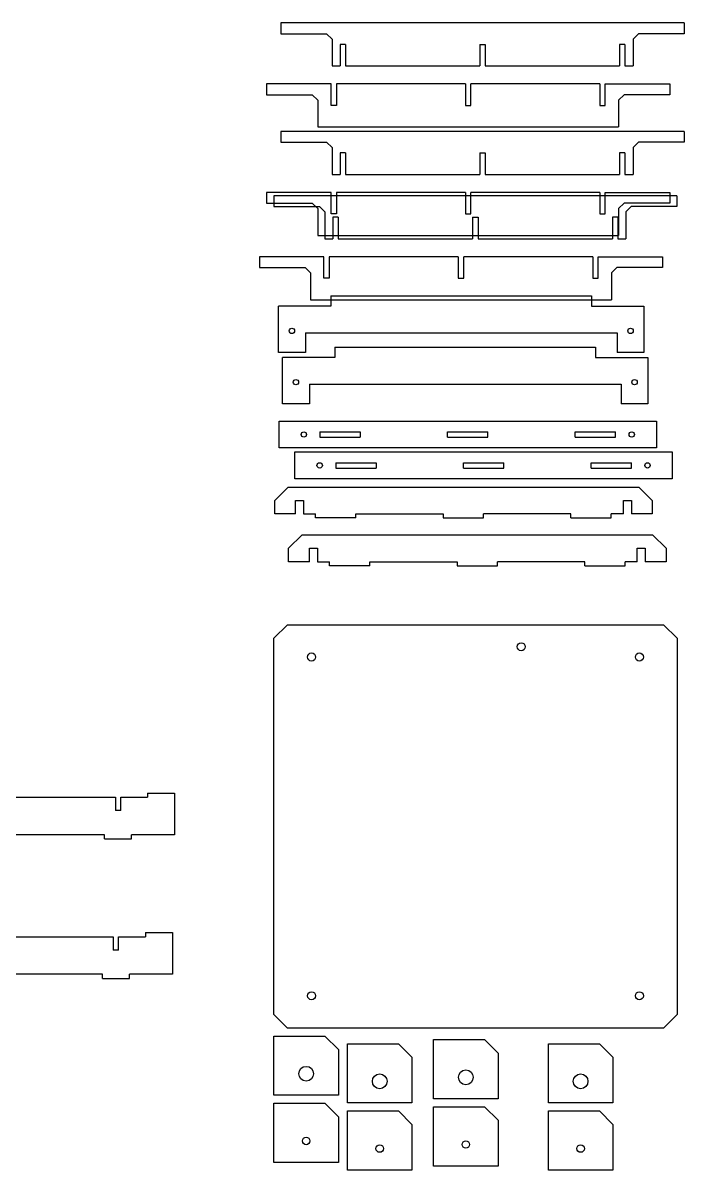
# Model space of a CAD drawing. Header units: millimetres. Extents: x -1032 to 1068, y -74 to 636.
# Drawn here: x -342 to -96, y 51.9 to 478.6 of the extents above; entities that cross this region are included whole.
import ezdxf

# ---------------------------------------------------------------- set-up
doc = ezdxf.new("R2010")
doc.units = ezdxf.units.MM
for name, color, linetype in [('BED_TOP_PLATE', 7, 'Continuous'), ('BEND_BEAMS_A', 7, 'Continuous'), ('BEND_BEAMS_B', 7, 'Continuous'), ('Default', 7, 'Continuous'), ('LONG_SUPPORT', 7, 'Continuous'), ('SCREW_HOLDER', 7, 'Continuous'), ('SCREW_HOLDER_BOT', 7, 'Continuous'), ('SCREW_PLATE', 7, 'Continuous'), ('SCREW_PLATE_SUPP', 7, 'Continuous'), ('SLIDING_PLATE', 7, 'Continuous')]:
    doc.layers.add(name, color=color, linetype=linetype)

# ---------------------------------------------------------------- blocks, each defined once
blk = doc.blocks.new('SE26')
at = {"layer": 'BED_TOP_PLATE', "color": 7, "linetype": 'Continuous'}
for p, q in [((-243.64, 254.77), (-248.64, 249.77)), ((-243.64, 254.77), (-103.64, 254.77)), ((-98.64, 249.77), (-103.64, 254.77)), ((-248.64, 109.77), (-248.64, 249.77)), ((-98.64, 249.77), (-98.64, 109.77)), ((-248.64, 109.77), (-243.64, 104.77)), ((-103.64, 104.77), (-98.64, 109.77)), ((-103.64, 104.77), (-243.64, 104.77))]:
    blk.add_line(p, q, dxfattribs=at)
for centre in [(-156.63, 246.59), (-234.64, 242.77), (-112.64, 242.77), (-234.64, 116.77), (-112.64, 116.77)]:
    blk.add_circle(centre, 1.5, dxfattribs=at)
blk = doc.blocks.new('SE27')
at = {"layer": 'SCREW_HOLDER', "color": 7, "linetype": 'Continuous'}
for p, q in [((-248.64, 79.77), (-248.64, 101.77)), ((-248.64, 101.77), (-229.64, 101.77)), ((-224.64, 96.77), (-229.64, 101.77)), ((-224.64, 96.77), (-224.64, 79.77)), ((-224.64, 79.77), (-248.64, 79.77))]:
    blk.add_line(p, q, dxfattribs=at)
blk.add_circle((-236.64, 87.77), 2.75, dxfattribs=at)
blk = doc.blocks.new('SE28')
at = {"layer": 'SCREW_PLATE_SUPP', "color": 7, "linetype": 'Continuous'}
for p, q in [((-243.34, 305.98), (-248.34, 300.98)), ((-243.34, 305.98), (-112.9, 305.98)), ((-107.9, 300.98), (-112.9, 305.98)), ((-248.34, 295.98), (-248.34, 300.98)), ((-240.62, 300.98), (-237.62, 300.98)), ((-240.62, 295.98), (-240.62, 300.98)), ((-237.62, 300.98), (-237.62, 295.98)), ((-118.62, 300.98), (-115.62, 300.98)), ((-118.62, 295.98), (-118.62, 300.98)), ((-115.62, 300.98), (-115.62, 295.98)), ((-107.9, 300.98), (-107.9, 295.98)), ((-240.62, 295.98), (-248.34, 295.98)), ((-237.62, 295.98), (-233.12, 295.98)), ((-233.12, 294.48), (-233.12, 295.98)), ((-218.12, 294.48), (-233.12, 294.48)), ((-218.12, 295.98), (-185.62, 295.98)), ((-218.12, 294.48), (-218.12, 295.98)), ((-185.62, 295.98), (-185.62, 294.48)), ((-185.62, 294.48), (-170.62, 294.48)), ((-170.62, 294.48), (-170.62, 295.98)), ((-138.12, 295.98), (-170.62, 295.98)), ((-138.12, 294.48), (-138.12, 295.98)), ((-138.12, 294.48), (-123.12, 294.48)), ((-118.62, 295.98), (-123.12, 295.98)), ((-123.12, 294.48), (-123.12, 295.98)), ((-107.9, 295.98), (-115.62, 295.98))]:
    blk.add_line(p, q, dxfattribs=at)
blk = doc.blocks.new('SE29')
at = {"layer": 'SLIDING_PLATE', "color": 7, "linetype": 'Continuous'}
for p, q in [((-245.45, 336.99), (-245.45, 354.21)), ((-225.93, 354.21), (-245.45, 354.21)), ((-225.93, 357.99), (-128.96, 357.99)), ((-225.93, 357.99), (-225.93, 354.21)), ((-128.96, 357.99), (-128.96, 354.21)), ((-128.96, 354.21), (-109.45, 354.21)), ((-109.45, 354.21), (-109.45, 336.99)), ((-235.45, 344.21), (-235.45, 336.99)), ((-235.45, 344.21), (-119.45, 344.21)), ((-119.45, 344.21), (-119.45, 336.99)), ((-235.45, 336.99), (-245.45, 336.99)), ((-109.45, 336.99), (-119.45, 336.99))]:
    blk.add_line(p, q, dxfattribs=at)
for centre in [(-240.45, 344.99), (-114.45, 344.99)]:
    blk.add_circle(centre, 1, dxfattribs=at)
blk = doc.blocks.new('SE30')
at = {"layer": 'SCREW_PLATE', "color": 7, "linetype": 'Continuous'}
for p, q in [((-246.73, 320.52), (-246.73, 330.52)), ((-246.73, 330.52), (-106.29, 330.52)), ((-106.29, 330.52), (-106.29, 320.52)), ((-231.51, 326.52), (-231.51, 324.52)), ((-231.51, 326.52), (-216.51, 326.52)), ((-231.51, 324.52), (-216.51, 324.52)), ((-216.51, 326.52), (-216.51, 324.52)), ((-184.01, 324.52), (-184.01, 326.52)), ((-184.01, 326.52), (-169.01, 326.52)), ((-184.01, 324.52), (-169.01, 324.52)), ((-169.01, 324.52), (-169.01, 326.52)), ((-136.5, 324.52), (-136.5, 326.52)), ((-136.5, 326.52), (-121.5, 326.52)), ((-136.5, 324.52), (-121.5, 324.52)), ((-121.5, 324.52), (-121.5, 326.52)), ((-106.29, 320.52), (-246.73, 320.52))]:
    blk.add_line(p, q, dxfattribs=at)
for centre in [(-237.51, 325.52), (-115.51, 325.52)]:
    blk.add_circle(centre, 1, dxfattribs=at)
blk = doc.blocks.new('SE31')
at = {"layer": 'SCREW_HOLDER_BOT', "color": 7, "linetype": 'Continuous'}
for p, q in [((-248.64, 54.77), (-248.64, 76.77)), ((-248.64, 76.77), (-229.64, 76.77)), ((-224.64, 71.77), (-229.64, 76.77)), ((-224.64, 71.77), (-224.64, 54.77)), ((-224.64, 54.77), (-248.64, 54.77))]:
    blk.add_line(p, q, dxfattribs=at)
blk.add_circle((-236.64, 62.77), 1.4, dxfattribs=at)
blk = doc.blocks.new('SE32')
at = {"layer": 'BEND_BEAMS_A', "color": 7, "linetype": 'Continuous'}
for p, q in [((-254.03, 391.64), (-254.03, 387.64)), ((-230.03, 391.64), (-254.03, 391.64)), ((-230.03, 383.64), (-230.03, 391.64)), ((-228.03, 391.64), (-228.03, 383.64)), ((-180.03, 391.64), (-228.03, 391.64)), ((-180.03, 391.64), (-180.03, 383.64)), ((-130.03, 391.64), (-178.03, 391.64)), ((-178.03, 383.64), (-178.03, 391.64)), ((-130.03, 391.64), (-130.03, 383.64)), ((-128.03, 391.64), (-104.03, 391.64)), ((-128.03, 383.64), (-128.03, 391.64)), ((-104.03, 391.64), (-104.03, 387.64)), ((-254.03, 387.64), (-237.03, 387.64)), ((-237.03, 387.64), (-235.03, 385.64)), ((-235.03, 385.64), (-235.03, 375.64)), ((-121.03, 387.64), (-123.03, 385.64)), ((-123.03, 385.64), (-123.03, 375.64)), ((-104.03, 387.64), (-121.03, 387.64)), ((-228.03, 383.64), (-230.03, 383.64)), ((-180.03, 383.64), (-178.03, 383.64)), ((-130.03, 383.64), (-128.03, 383.64)), ((-235.03, 375.64), (-123.03, 375.64))]:
    blk.add_line(p, q, dxfattribs=at)
blk = doc.blocks.new('SE33')
at = {"layer": 'BEND_BEAMS_B', "color": 7, "linetype": 'Continuous'}
for p, q in [((-248.69, 414.33), (-248.69, 410.33)), ((-98.69, 414.33), (-248.69, 414.33)), ((-98.69, 414.33), (-98.69, 410.33)), ((-248.69, 410.33), (-231.69, 410.33)), ((-231.69, 410.33), (-229.69, 408.33)), ((-115.69, 410.33), (-117.69, 408.33)), ((-98.69, 410.33), (-115.69, 410.33)), ((-229.69, 408.33), (-229.69, 398.33)), ((-224.69, 406.33), (-226.69, 406.33)), ((-226.69, 406.33), (-226.69, 398.33)), ((-224.69, 406.33), (-224.69, 398.33)), ((-174.69, 406.33), (-172.69, 406.33)), ((-174.69, 406.33), (-174.69, 398.33)), ((-172.69, 406.33), (-172.69, 398.33)), ((-120.69, 406.33), (-122.69, 406.33)), ((-122.69, 406.33), (-122.69, 398.33)), ((-120.69, 406.33), (-120.69, 398.33)), ((-117.69, 408.33), (-117.69, 398.33)), ((-229.69, 398.33), (-226.69, 398.33)), ((-224.69, 398.33), (-174.69, 398.33)), ((-172.69, 398.33), (-122.69, 398.33)), ((-120.69, 398.33), (-117.69, 398.33))]:
    blk.add_line(p, q, dxfattribs=at)
blk = doc.blocks.new('SE48')
at = {"layer": 'LONG_SUPPORT', "color": 7, "linetype": 'Continuous'}
for p, q in [((-431.66, 176.64), (-431.66, 192.14)), ((-421.66, 192.14), (-431.66, 192.14)), ((-421.66, 192.14), (-421.66, 190.64)), ((-353.66, 192.14), (-363.66, 192.14)), ((-363.66, 192.14), (-363.66, 190.64)), ((-353.66, 192.14), (-353.66, 190.64)), ((-295.66, 192.14), (-295.66, 190.64)), ((-295.66, 192.14), (-285.66, 192.14)), ((-285.66, 192.14), (-285.66, 176.64)), ((-421.66, 190.64), (-411.66, 190.64)), ((-411.66, 185.64), (-411.66, 190.64)), ((-409.66, 190.64), (-363.66, 190.64)), ((-409.66, 190.64), (-409.66, 185.64)), ((-353.66, 190.64), (-307.66, 190.64)), ((-307.66, 190.64), (-307.66, 185.64)), ((-305.66, 190.64), (-295.66, 190.64)), ((-305.66, 185.64), (-305.66, 190.64)), ((-411.66, 185.64), (-409.66, 185.64)), ((-305.66, 185.64), (-307.66, 185.64)), ((-415.66, 176.64), (-431.66, 176.64)), ((-415.66, 175.14), (-415.66, 176.64)), ((-405.66, 175.14), (-415.66, 175.14)), ((-405.66, 175.14), (-405.66, 176.64)), ((-363.66, 176.64), (-405.66, 176.64)), ((-363.66, 175.14), (-363.66, 176.64)), ((-353.66, 175.14), (-363.66, 175.14)), ((-353.66, 175.14), (-353.66, 176.64)), ((-311.66, 176.64), (-353.66, 176.64)), ((-311.66, 175.14), (-311.66, 176.64)), ((-311.66, 175.14), (-301.66, 175.14)), ((-285.66, 176.64), (-301.66, 176.64)), ((-301.66, 175.14), (-301.66, 176.64))]:
    blk.add_line(p, q, dxfattribs=at)
blk = doc.blocks.new('SE93')
at = {"layer": 'SCREW_HOLDER', "color": 7, "linetype": 'Continuous'}
for p, q in [((-221.27, 76.95), (-221.27, 98.95)), ((-221.27, 98.95), (-202.27, 98.95)), ((-197.27, 93.95), (-202.27, 98.95)), ((-197.27, 93.95), (-197.27, 76.95)), ((-197.27, 76.95), (-221.27, 76.95))]:
    blk.add_line(p, q, dxfattribs=at)
blk.add_circle((-209.27, 84.95), 2.75, dxfattribs=at)
blk = doc.blocks.new('SE94')
at = {"layer": 'SCREW_HOLDER_BOT', "color": 7, "linetype": 'Continuous'}
for p, q in [((-221.27, 51.95), (-221.27, 73.95)), ((-221.27, 73.95), (-202.27, 73.95)), ((-197.27, 68.95), (-202.27, 73.95)), ((-197.27, 68.95), (-197.27, 51.95)), ((-197.27, 51.95), (-221.27, 51.95))]:
    blk.add_line(p, q, dxfattribs=at)
blk.add_circle((-209.27, 59.95), 1.4, dxfattribs=at)
blk = doc.blocks.new('SE95')
at = {"layer": 'SCREW_HOLDER', "color": 7, "linetype": 'Continuous'}
for p, q in [((-189.24, 78.45), (-189.24, 100.45)), ((-189.24, 100.45), (-170.24, 100.45)), ((-165.24, 95.45), (-170.24, 100.45)), ((-165.24, 95.45), (-165.24, 78.45)), ((-165.24, 78.45), (-189.24, 78.45))]:
    blk.add_line(p, q, dxfattribs=at)
blk.add_circle((-177.24, 86.45), 2.75, dxfattribs=at)
blk = doc.blocks.new('SE96')
at = {"layer": 'SCREW_HOLDER_BOT', "color": 7, "linetype": 'Continuous'}
for p, q in [((-189.24, 53.45), (-189.24, 75.45)), ((-189.24, 75.45), (-170.24, 75.45)), ((-165.24, 70.45), (-170.24, 75.45)), ((-165.24, 70.45), (-165.24, 53.45)), ((-165.24, 53.45), (-189.24, 53.45))]:
    blk.add_line(p, q, dxfattribs=at)
blk.add_circle((-177.24, 61.45), 1.4, dxfattribs=at)
blk = doc.blocks.new('SE97')
at = {"layer": 'SCREW_HOLDER', "color": 7, "linetype": 'Continuous'}
for p, q in [((-146.53, 76.95), (-146.53, 98.95)), ((-146.53, 98.95), (-127.53, 98.95)), ((-122.53, 93.95), (-127.53, 98.95)), ((-122.53, 93.95), (-122.53, 76.95)), ((-122.53, 76.95), (-146.53, 76.95))]:
    blk.add_line(p, q, dxfattribs=at)
blk.add_circle((-134.53, 84.95), 2.75, dxfattribs=at)
blk = doc.blocks.new('SE98')
at = {"layer": 'SCREW_HOLDER_BOT', "color": 7, "linetype": 'Continuous'}
for p, q in [((-146.53, 51.95), (-146.53, 73.95)), ((-146.53, 73.95), (-127.53, 73.95)), ((-122.53, 68.95), (-127.53, 73.95)), ((-122.53, 68.95), (-122.53, 51.95)), ((-122.53, 51.95), (-146.53, 51.95))]:
    blk.add_line(p, q, dxfattribs=at)
blk.add_circle((-134.53, 59.95), 1.4, dxfattribs=at)
blk = doc.blocks.new('SE99')
at = {"layer": 'BEND_BEAMS_A', "color": 7, "linetype": 'Continuous'}
for p, q in [((-251.36, 415.54), (-251.36, 411.54)), ((-227.36, 415.54), (-251.36, 415.54)), ((-227.36, 407.54), (-227.36, 415.54)), ((-225.36, 415.54), (-225.36, 407.54)), ((-177.36, 415.54), (-225.36, 415.54)), ((-177.36, 415.54), (-177.36, 407.54)), ((-127.36, 415.54), (-175.36, 415.54)), ((-175.36, 407.54), (-175.36, 415.54)), ((-127.36, 415.54), (-127.36, 407.54)), ((-125.36, 415.54), (-101.36, 415.54)), ((-125.36, 407.54), (-125.36, 415.54)), ((-101.36, 415.54), (-101.36, 411.54)), ((-251.36, 411.54), (-234.36, 411.54)), ((-234.36, 411.54), (-232.36, 409.54)), ((-118.36, 411.54), (-120.36, 409.54)), ((-101.36, 411.54), (-118.36, 411.54)), ((-232.36, 409.54), (-232.36, 399.54)), ((-225.36, 407.54), (-227.36, 407.54)), ((-177.36, 407.54), (-175.36, 407.54)), ((-127.36, 407.54), (-125.36, 407.54)), ((-120.36, 409.54), (-120.36, 399.54)), ((-232.36, 399.54), (-120.36, 399.54))]:
    blk.add_line(p, q, dxfattribs=at)
blk = doc.blocks.new('SE100')
at = {"layer": 'BEND_BEAMS_B', "color": 7, "linetype": 'Continuous'}
for p, q in [((-246.02, 438.23), (-246.02, 434.23)), ((-96.02, 438.23), (-246.02, 438.23)), ((-96.02, 438.23), (-96.02, 434.23)), ((-246.02, 434.23), (-229.02, 434.23)), ((-229.02, 434.23), (-227.02, 432.23)), ((-227.02, 432.23), (-227.02, 422.23)), ((-113.02, 434.23), (-115.02, 432.23)), ((-115.02, 432.23), (-115.02, 422.23)), ((-96.02, 434.23), (-113.02, 434.23)), ((-222.02, 430.23), (-224.02, 430.23)), ((-224.02, 430.23), (-224.02, 422.23)), ((-222.02, 430.23), (-222.02, 422.23)), ((-172.02, 430.23), (-170.02, 430.23)), ((-172.02, 430.23), (-172.02, 422.23)), ((-170.02, 430.23), (-170.02, 422.23)), ((-118.02, 430.23), (-120.02, 430.23)), ((-120.02, 430.23), (-120.02, 422.23)), ((-118.02, 430.23), (-118.02, 422.23)), ((-227.02, 422.23), (-224.02, 422.23)), ((-222.02, 422.23), (-172.02, 422.23)), ((-170.02, 422.23), (-120.02, 422.23)), ((-118.02, 422.23), (-115.02, 422.23))]:
    blk.add_line(p, q, dxfattribs=at)
blk = doc.blocks.new('SE101')
at = {"layer": 'BEND_BEAMS_A', "color": 7, "linetype": 'Continuous'}
for p, q in [((-251.36, 455.91), (-251.36, 451.91)), ((-227.36, 455.91), (-251.36, 455.91)), ((-227.36, 447.91), (-227.36, 455.91)), ((-225.36, 455.91), (-225.36, 447.91)), ((-177.36, 455.91), (-225.36, 455.91)), ((-177.36, 455.91), (-177.36, 447.91)), ((-127.36, 455.91), (-175.36, 455.91)), ((-175.36, 447.91), (-175.36, 455.91)), ((-127.36, 455.91), (-127.36, 447.91)), ((-125.36, 455.91), (-101.36, 455.91)), ((-125.36, 447.91), (-125.36, 455.91)), ((-101.36, 455.91), (-101.36, 451.91)), ((-251.36, 451.91), (-234.36, 451.91)), ((-234.36, 451.91), (-232.36, 449.91)), ((-232.36, 449.91), (-232.36, 439.91)), ((-118.36, 451.91), (-120.36, 449.91)), ((-120.36, 449.91), (-120.36, 439.91)), ((-101.36, 451.91), (-118.36, 451.91)), ((-225.36, 447.91), (-227.36, 447.91)), ((-177.36, 447.91), (-175.36, 447.91)), ((-127.36, 447.91), (-125.36, 447.91)), ((-232.36, 439.91), (-120.36, 439.91))]:
    blk.add_line(p, q, dxfattribs=at)
blk = doc.blocks.new('SE102')
at = {"layer": 'BEND_BEAMS_B', "color": 7, "linetype": 'Continuous'}
for p, q in [((-246.02, 478.6), (-246.02, 474.6)), ((-96.02, 478.6), (-246.02, 478.6)), ((-96.02, 478.6), (-96.02, 474.6)), ((-246.02, 474.6), (-229.02, 474.6)), ((-229.02, 474.6), (-227.02, 472.6)), ((-113.02, 474.6), (-115.02, 472.6)), ((-96.02, 474.6), (-113.02, 474.6)), ((-227.02, 472.6), (-227.02, 462.6)), ((-222.02, 470.6), (-224.02, 470.6)), ((-224.02, 470.6), (-224.02, 462.6)), ((-222.02, 470.6), (-222.02, 462.6)), ((-172.02, 470.6), (-170.02, 470.6)), ((-172.02, 470.6), (-172.02, 462.6)), ((-170.02, 470.6), (-170.02, 462.6)), ((-118.02, 470.6), (-120.02, 470.6)), ((-120.02, 470.6), (-120.02, 462.6)), ((-118.02, 470.6), (-118.02, 462.6)), ((-115.02, 472.6), (-115.02, 462.6)), ((-227.02, 462.6), (-224.02, 462.6)), ((-222.02, 462.6), (-172.02, 462.6)), ((-170.02, 462.6), (-120.02, 462.6)), ((-118.02, 462.6), (-115.02, 462.6))]:
    blk.add_line(p, q, dxfattribs=at)
blk = doc.blocks.new('SE103')
at = {"layer": 'SLIDING_PLATE', "color": 7, "linetype": 'Continuous'}
for p, q in [((-227.42, 377.07), (-130.46, 377.07)), ((-227.42, 377.07), (-227.42, 373.29)), ((-130.46, 377.07), (-130.46, 373.29)), ((-246.94, 356.07), (-246.94, 373.29)), ((-227.42, 373.29), (-246.94, 373.29)), ((-130.46, 373.29), (-110.94, 373.29)), ((-110.94, 373.29), (-110.94, 356.07)), ((-236.94, 363.29), (-236.94, 356.07)), ((-236.94, 363.29), (-120.94, 363.29)), ((-120.94, 363.29), (-120.94, 356.07)), ((-236.94, 356.07), (-246.94, 356.07)), ((-110.94, 356.07), (-120.94, 356.07))]:
    blk.add_line(p, q, dxfattribs=at)
for centre in [(-241.94, 364.07), (-115.94, 364.07)]:
    blk.add_circle(centre, 1, dxfattribs=at)
blk = doc.blocks.new('SE104')
at = {"layer": 'SCREW_PLATE', "color": 7, "linetype": 'Continuous'}
for p, q in [((-240.84, 309.04), (-240.84, 319.04)), ((-240.84, 319.04), (-100.4, 319.04)), ((-100.4, 319.04), (-100.4, 309.04)), ((-225.62, 315.04), (-225.62, 313.04)), ((-225.62, 315.04), (-210.62, 315.04)), ((-225.62, 313.04), (-210.62, 313.04)), ((-210.62, 315.04), (-210.62, 313.04)), ((-178.12, 313.04), (-178.12, 315.04)), ((-178.12, 315.04), (-163.12, 315.04)), ((-178.12, 313.04), (-163.12, 313.04)), ((-163.12, 313.04), (-163.12, 315.04)), ((-130.62, 313.04), (-130.62, 315.04)), ((-130.62, 315.04), (-115.62, 315.04)), ((-130.62, 313.04), (-115.62, 313.04)), ((-115.62, 313.04), (-115.62, 315.04)), ((-100.4, 309.04), (-240.84, 309.04))]:
    blk.add_line(p, q, dxfattribs=at)
for centre in [(-231.62, 314.04), (-109.62, 314.04)]:
    blk.add_circle(centre, 1, dxfattribs=at)
blk = doc.blocks.new('SE105')
at = {"layer": 'SCREW_PLATE_SUPP', "color": 7, "linetype": 'Continuous'}
for p, q in [((-238.18, 288.19), (-243.18, 283.19)), ((-238.18, 288.19), (-107.74, 288.19)), ((-102.74, 283.19), (-107.74, 288.19)), ((-243.18, 278.19), (-243.18, 283.19)), ((-235.46, 283.19), (-232.46, 283.19)), ((-235.46, 278.19), (-235.46, 283.19)), ((-232.46, 283.19), (-232.46, 278.19)), ((-113.46, 283.19), (-110.46, 283.19)), ((-113.46, 278.19), (-113.46, 283.19)), ((-110.46, 283.19), (-110.46, 278.19)), ((-102.74, 283.19), (-102.74, 278.19)), ((-235.46, 278.19), (-243.18, 278.19)), ((-232.46, 278.19), (-227.97, 278.19)), ((-227.97, 276.69), (-227.97, 278.19)), ((-212.97, 278.19), (-180.46, 278.19)), ((-212.97, 276.69), (-212.97, 278.19)), ((-180.46, 278.19), (-180.46, 276.69)), ((-165.46, 276.69), (-165.46, 278.19)), ((-132.96, 278.19), (-165.46, 278.19)), ((-132.96, 276.69), (-132.96, 278.19)), ((-113.46, 278.19), (-117.96, 278.19)), ((-117.96, 276.69), (-117.96, 278.19)), ((-102.74, 278.19), (-110.46, 278.19)), ((-212.97, 276.69), (-227.97, 276.69)), ((-180.46, 276.69), (-165.46, 276.69)), ((-132.96, 276.69), (-117.96, 276.69))]:
    blk.add_line(p, q, dxfattribs=at)
blk = doc.blocks.new('SE110')
at = {"layer": 'LONG_SUPPORT', "color": 7, "linetype": 'Continuous'}
for p, q in [((-432.45, 124.75), (-432.45, 140.25)), ((-422.45, 140.25), (-432.45, 140.25)), ((-422.45, 140.25), (-422.45, 138.75)), ((-422.45, 138.75), (-412.45, 138.75)), ((-412.45, 133.75), (-412.45, 138.75)), ((-410.45, 138.75), (-364.45, 138.75)), ((-410.45, 138.75), (-410.45, 133.75)), ((-354.45, 140.25), (-364.45, 140.25)), ((-364.45, 140.25), (-364.45, 138.75)), ((-354.45, 140.25), (-354.45, 138.75)), ((-354.45, 138.75), (-308.45, 138.75)), ((-308.45, 138.75), (-308.45, 133.75)), ((-306.45, 138.75), (-296.45, 138.75)), ((-306.45, 133.75), (-306.45, 138.75)), ((-296.45, 140.25), (-296.45, 138.75)), ((-296.45, 140.25), (-286.45, 140.25)), ((-286.45, 140.25), (-286.45, 124.75)), ((-412.45, 133.75), (-410.45, 133.75)), ((-306.45, 133.75), (-308.45, 133.75)), ((-416.45, 124.75), (-432.45, 124.75)), ((-416.45, 123.25), (-416.45, 124.75)), ((-406.45, 123.25), (-406.45, 124.75)), ((-364.45, 124.75), (-406.45, 124.75)), ((-364.45, 123.25), (-364.45, 124.75)), ((-354.45, 123.25), (-354.45, 124.75)), ((-312.45, 124.75), (-354.45, 124.75)), ((-312.45, 123.25), (-312.45, 124.75)), ((-286.45, 124.75), (-302.45, 124.75)), ((-302.45, 123.25), (-302.45, 124.75)), ((-406.45, 123.25), (-416.45, 123.25)), ((-354.45, 123.25), (-364.45, 123.25)), ((-312.45, 123.25), (-302.45, 123.25))]:
    blk.add_line(p, q, dxfattribs=at)

msp = doc.modelspace()

# ---------------------------------------------------------------- block references
at = {"layer": 'Default'}
for name in ['SE102', 'SE101', 'SE100', 'SE99', 'SE33', 'SE32', 'SE103', 'SE29', 'SE30', 'SE104', 'SE28', 'SE105', 'SE26', 'SE48', 'SE110', 'SE27', 'SE93', 'SE95', 'SE97', 'SE31', 'SE94', 'SE96', 'SE98']:
    msp.add_blockref(name, (0, 0), dxfattribs=at)

doc.saveas('drawing.dxf')
